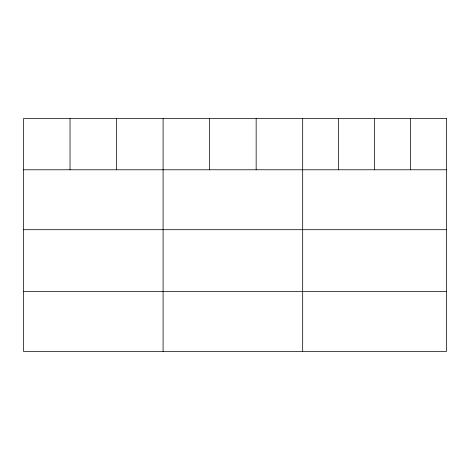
<?xml version="1.0" encoding="UTF-8"?>
<svg xmlns="http://www.w3.org/2000/svg" width="470" height="470" viewBox="0 0 470 470"><rect width="100%" height="100%" fill="white"/><g stroke="black" fill="none" stroke-linecap="round" stroke-linejoin="round"><path stroke-width="0.7" d="M23.5 169.776L446.5 169.776M23.5 229.701L446.5 229.701M23.5 291.447L446.5 291.447M410.545 118.628L410.545 169.776M374.59 118.628L374.59 169.776M338.635 118.628L338.635 169.776M302.68 118.628L302.68 351.372M256.15 118.628L256.15 169.776M209.62 118.628L209.62 169.776M163.09 118.628L163.09 351.372M116.56 118.628L116.56 169.776M70.03 118.628L70.03 169.776M446.5 118.628L23.5 118.628L23.5 351.372L446.5 351.372L446.5 118.628"/></g></svg>
